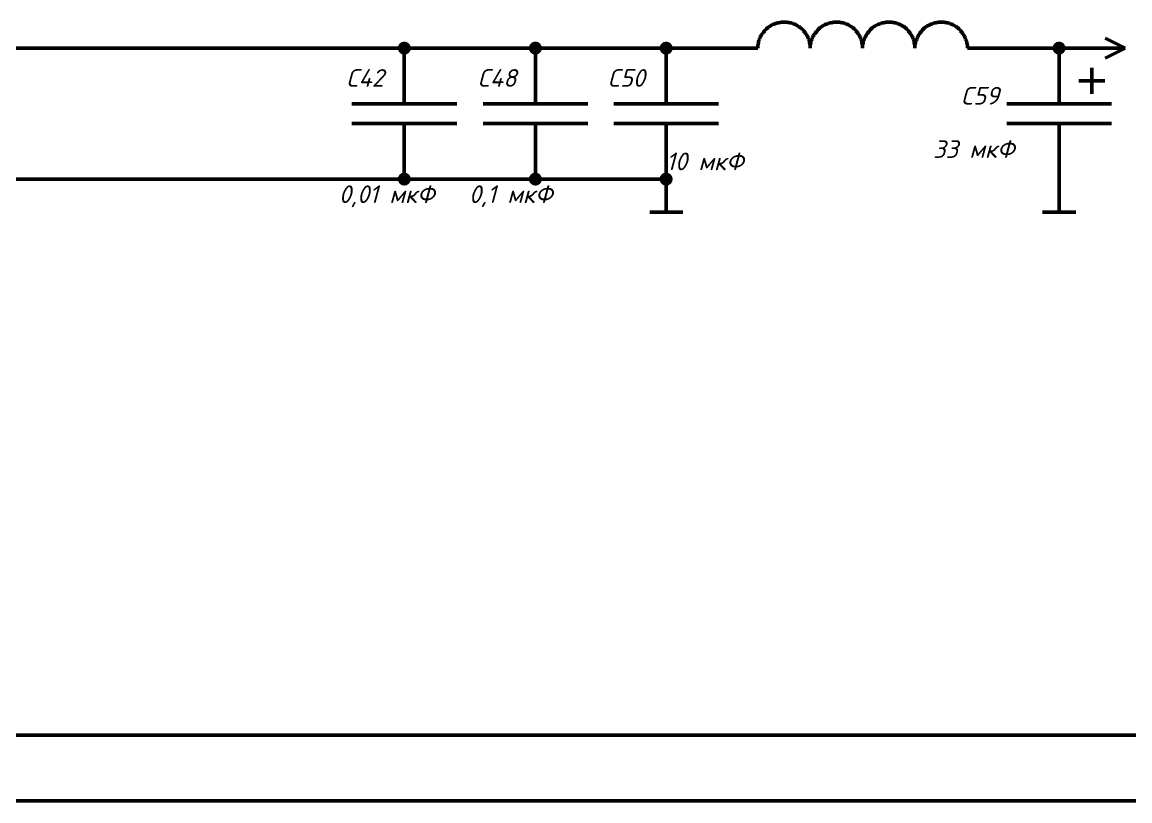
# Model space of a CAD drawing. Header units: inches. Extents: x -26 to 1942, y -380 to 599.
# Drawn here: x 657 to 741.6, y 335.2 to 394.7 of the extents above; entities that cross this region are included whole.
import ezdxf

# ---------------------------------------------------------------- set-up
doc = ezdxf.new("R2010")
doc.units = ezdxf.units.IN
doc.layers.add('OSN50', color=3, linetype='Continuous', lineweight=50)
doc.layers.add('TEXT', color=1, linetype='Continuous', lineweight=30)
doc.styles.add('ISOCPEUR0', font='isocpeur.ttf', dxfattribs={"height": 2.87999})

msp = doc.modelspace()

# ---------------------------------------------------------------- hatches: boundary and pattern name
at = {"layer": 'OSN50'}
h = msp.add_hatch(color=256, dxfattribs=at)
edge = h.paths.add_edge_path()
edge.add_arc((686.169, 392.73), 0.5, 0, 360)
h = msp.add_hatch(color=256, dxfattribs=at)
edge = h.paths.add_edge_path()
edge.add_arc((696.177, 392.73), 0.5, 0, 360)
h = msp.add_hatch(color=256, dxfattribs=at)
edge = h.paths.add_edge_path()
edge.add_arc((706.159, 392.73), 0.5, 0, 360)
h = msp.add_hatch(color=256, dxfattribs=at)
edge = h.paths.add_edge_path()
edge.add_arc((736.157, 392.73), 0.5, 0, 360)
h = msp.add_hatch(color=256, dxfattribs=at)
edge = h.paths.add_edge_path()
edge.add_arc((686.169, 382.722), 0.5, 0, 360)
h = msp.add_hatch(color=256, dxfattribs=at)
edge = h.paths.add_edge_path()
edge.add_arc((696.177, 382.722), 0.5, 0, 360)
h = msp.add_hatch(color=256, dxfattribs=at)
edge = h.paths.add_edge_path()
edge.add_arc((706.159, 382.722), 0.5, 0, 360)

# ---------------------------------------------------------------- linework, layer by layer
for p, q in [((713.737, 394.141), (713.685, 394.063)), ((713.815, 394.193), (713.737, 394.141)), ((713.894, 394.272), (713.815, 394.193)), ((713.972, 394.324), (713.894, 394.272)), ((714.05, 394.376), (713.972, 394.324)), ((714.129, 394.428), (714.05, 394.376)), ((714.207, 394.481), (714.129, 394.428)), ((714.286, 394.533), (714.207, 394.481)), ((714.39, 394.559), (714.286, 394.533)), ((714.468, 394.585), (714.39, 394.559)), ((714.573, 394.638), (714.468, 394.585)), ((714.677, 394.664), (714.573, 394.638)), ((714.756, 394.664), (714.677, 394.664)), ((714.86, 394.69), (714.756, 394.664)), ((714.965, 394.716), (714.86, 394.69)), ((715.069, 394.716), (714.965, 394.716)), ((715.174, 394.716), (715.069, 394.716)), ((715.279, 394.716), (715.174, 394.716)), ((715.383, 394.716), (715.279, 394.716)), ((715.488, 394.69), (715.383, 394.716)), ((715.566, 394.664), (715.488, 394.69)), ((715.67, 394.664), (715.566, 394.664)), ((715.775, 394.638), (715.67, 394.664)), ((715.853, 394.585), (715.775, 394.638)), ((715.958, 394.559), (715.853, 394.585)), ((716.036, 394.533), (715.958, 394.559)), ((716.115, 394.481), (716.036, 394.533)), ((716.193, 394.428), (716.115, 394.481)), ((716.298, 394.376), (716.193, 394.428)), ((716.35, 394.324), (716.298, 394.376)), ((716.428, 394.272), (716.35, 394.324)), ((716.507, 394.193), (716.428, 394.272)), ((716.585, 394.141), (716.507, 394.193)), ((716.637, 394.063), (716.585, 394.141)), ((717.761, 394.141), (717.683, 394.063)), ((717.813, 394.193), (717.761, 394.141)), ((717.892, 394.272), (717.813, 394.193)), ((717.97, 394.324), (717.892, 394.272)), ((718.048, 394.376), (717.97, 394.324)), ((718.127, 394.428), (718.048, 394.376)), ((718.231, 394.481), (718.127, 394.428)), ((718.31, 394.533), (718.231, 394.481)), ((718.388, 394.559), (718.31, 394.533)), ((718.493, 394.585), (718.388, 394.559)), ((718.571, 394.638), (718.493, 394.585)), ((718.676, 394.664), (718.571, 394.638)), ((718.78, 394.664), (718.676, 394.664)), ((718.858, 394.69), (718.78, 394.664)), ((718.963, 394.716), (718.858, 394.69)), ((719.068, 394.716), (718.963, 394.716)), ((719.172, 394.716), (719.068, 394.716)), ((719.277, 394.716), (719.172, 394.716)), ((719.381, 394.716), (719.277, 394.716)), ((719.486, 394.69), (719.381, 394.716)), ((719.564, 394.664), (719.486, 394.69)), ((719.669, 394.664), (719.564, 394.664)), ((719.773, 394.638), (719.669, 394.664)), ((719.851, 394.585), (719.773, 394.638)), ((719.956, 394.559), (719.851, 394.585)), ((720.034, 394.533), (719.956, 394.559)), ((720.113, 394.481), (720.034, 394.533)), ((720.191, 394.428), (720.113, 394.481)), ((720.296, 394.376), (720.191, 394.428)), ((720.348, 394.324), (720.296, 394.376)), ((720.426, 394.272), (720.348, 394.324)), ((720.505, 394.193), (720.426, 394.272)), ((720.583, 394.141), (720.505, 394.193)), ((720.635, 394.063), (720.583, 394.141)), ((721.759, 394.141), (721.681, 394.063)), ((721.811, 394.193), (721.759, 394.141)), ((721.89, 394.272), (721.811, 394.193)), ((721.968, 394.324), (721.89, 394.272)), ((722.046, 394.376), (721.968, 394.324)), ((722.125, 394.428), (722.046, 394.376)), ((722.229, 394.481), (722.125, 394.428)), ((722.308, 394.533), (722.229, 394.481)), ((722.386, 394.559), (722.308, 394.533)), ((722.491, 394.585), (722.386, 394.559)), ((722.569, 394.638), (722.491, 394.585)), ((722.674, 394.664), (722.569, 394.638)), ((722.778, 394.664), (722.674, 394.664)), ((722.857, 394.69), (722.778, 394.664)), ((722.961, 394.716), (722.857, 394.69)), ((723.066, 394.716), (722.961, 394.716)), ((723.17, 394.716), (723.066, 394.716)), ((723.275, 394.716), (723.17, 394.716)), ((723.379, 394.716), (723.275, 394.716)), ((723.484, 394.69), (723.379, 394.716)), ((723.562, 394.664), (723.484, 394.69)), ((723.667, 394.664), (723.562, 394.664)), ((723.771, 394.638), (723.667, 394.664)), ((723.849, 394.585), (723.771, 394.638)), ((723.954, 394.559), (723.849, 394.585)), ((724.032, 394.533), (723.954, 394.559)), ((724.111, 394.481), (724.032, 394.533)), ((724.189, 394.428), (724.111, 394.481)), ((724.294, 394.376), (724.189, 394.428)), ((724.346, 394.324), (724.294, 394.376)), ((724.424, 394.272), (724.346, 394.324)), ((724.503, 394.193), (724.424, 394.272)), ((724.581, 394.141), (724.503, 394.193)), ((724.633, 394.063), (724.581, 394.141)), ((725.757, 394.141), (725.679, 394.063)), ((725.809, 394.193), (725.757, 394.141)), ((725.888, 394.272), (725.809, 394.193)), ((725.966, 394.324), (725.888, 394.272)), ((726.044, 394.376), (725.966, 394.324)), ((726.123, 394.428), (726.044, 394.376)), ((726.227, 394.481), (726.123, 394.428)), ((726.306, 394.533), (726.227, 394.481)), ((726.384, 394.559), (726.306, 394.533)), ((726.489, 394.585), (726.384, 394.559)), ((726.567, 394.638), (726.489, 394.585)), ((726.672, 394.664), (726.567, 394.638)), ((726.776, 394.664), (726.672, 394.664)), ((726.855, 394.69), (726.776, 394.664)), ((726.959, 394.716), (726.855, 394.69)), ((727.064, 394.716), (726.959, 394.716)), ((727.168, 394.716), (727.064, 394.716)), ((727.273, 394.716), (727.168, 394.716)), ((727.377, 394.716), (727.273, 394.716)), ((727.482, 394.69), (727.377, 394.716)), ((727.56, 394.664), (727.482, 394.69)), ((727.665, 394.664), (727.56, 394.664)), ((727.769, 394.638), (727.665, 394.664)), ((727.848, 394.585), (727.769, 394.638)), ((727.952, 394.559), (727.848, 394.585)), ((728.03, 394.533), (727.952, 394.559)), ((728.109, 394.481), (728.03, 394.533)), ((728.187, 394.428), (728.109, 394.481)), ((728.292, 394.376), (728.187, 394.428)), ((728.344, 394.324), (728.292, 394.376)), ((728.422, 394.272), (728.344, 394.324)), ((728.501, 394.193), (728.422, 394.272)), ((728.579, 394.141), (728.501, 394.193)), ((728.631, 394.063), (728.579, 394.141)), ((713.24, 393.331), (713.214, 393.226)), ((713.293, 393.409), (713.24, 393.331)), ((713.319, 393.514), (713.293, 393.409)), ((713.371, 393.592), (713.319, 393.514)), ((713.397, 393.671), (713.371, 393.592)), ((713.449, 393.749), (713.397, 393.671)), ((713.502, 393.854), (713.449, 393.749)), ((713.554, 393.906), (713.502, 393.854)), ((713.606, 393.984), (713.554, 393.906)), ((713.685, 394.063), (713.606, 393.984)), ((716.716, 393.984), (716.637, 394.063)), ((716.768, 393.906), (716.716, 393.984)), ((716.82, 393.854), (716.768, 393.906)), ((716.873, 393.749), (716.82, 393.854)), ((716.925, 393.671), (716.873, 393.749)), ((716.977, 393.592), (716.925, 393.671)), ((717.003, 393.514), (716.977, 393.592)), ((717.029, 393.409), (717.003, 393.514)), ((717.082, 393.331), (717.029, 393.409)), ((717.108, 393.226), (717.082, 393.331)), ((717.264, 393.331), (717.212, 393.226)), ((717.291, 393.409), (717.264, 393.331)), ((717.317, 393.514), (717.291, 393.409)), ((717.369, 393.592), (717.317, 393.514)), ((717.395, 393.671), (717.369, 393.592)), ((717.447, 393.749), (717.395, 393.671)), ((717.5, 393.854), (717.447, 393.749)), ((717.552, 393.906), (717.5, 393.854)), ((717.63, 393.984), (717.552, 393.906)), ((717.683, 394.063), (717.63, 393.984)), ((720.714, 393.984), (720.635, 394.063)), ((720.766, 393.906), (720.714, 393.984)), ((720.818, 393.854), (720.766, 393.906)), ((720.871, 393.749), (720.818, 393.854)), ((720.923, 393.671), (720.871, 393.749)), ((720.975, 393.592), (720.923, 393.671)), ((721.001, 393.514), (720.975, 393.592)), ((721.027, 393.409), (721.001, 393.514)), ((721.08, 393.331), (721.027, 393.409)), ((721.106, 393.226), (721.08, 393.331)), ((721.263, 393.331), (721.21, 393.226)), ((721.289, 393.409), (721.263, 393.331)), ((721.315, 393.514), (721.289, 393.409)), ((721.367, 393.592), (721.315, 393.514)), ((721.393, 393.671), (721.367, 393.592)), ((721.445, 393.749), (721.393, 393.671)), ((721.498, 393.854), (721.445, 393.749)), ((721.55, 393.906), (721.498, 393.854)), ((721.628, 393.984), (721.55, 393.906)), ((721.681, 394.063), (721.628, 393.984)), ((724.712, 393.984), (724.633, 394.063)), ((724.764, 393.906), (724.712, 393.984)), ((724.816, 393.854), (724.764, 393.906)), ((724.869, 393.749), (724.816, 393.854)), ((724.921, 393.671), (724.869, 393.749)), ((724.973, 393.592), (724.921, 393.671)), ((724.999, 393.514), (724.973, 393.592)), ((725.025, 393.409), (724.999, 393.514)), ((725.078, 393.331), (725.025, 393.409)), ((725.104, 393.226), (725.078, 393.331)), ((725.261, 393.331), (725.208, 393.226)), ((725.287, 393.409), (725.261, 393.331)), ((725.313, 393.514), (725.287, 393.409)), ((725.365, 393.592), (725.313, 393.514)), ((725.391, 393.671), (725.365, 393.592)), ((725.443, 393.749), (725.391, 393.671)), ((725.496, 393.854), (725.443, 393.749)), ((725.548, 393.906), (725.496, 393.854)), ((725.626, 393.984), (725.548, 393.906)), ((725.679, 394.063), (725.626, 393.984)), ((728.71, 393.984), (728.631, 394.063)), ((728.762, 393.906), (728.71, 393.984)), ((728.814, 393.854), (728.762, 393.906)), ((728.867, 393.749), (728.814, 393.854)), ((728.919, 393.671), (728.867, 393.749)), ((728.971, 393.592), (728.919, 393.671)), ((728.997, 393.514), (728.971, 393.592)), ((729.023, 393.409), (728.997, 393.514)), ((729.076, 393.331), (729.023, 393.409)), ((729.102, 393.226), (729.076, 393.331)), ((741.2, 392.73), (739.685, 393.488)), ((686.169, 392.73), (643.68, 392.73)), ((686.169, 388.628), (686.169, 392.73)), ((696.177, 392.73), (686.169, 392.73)), ((696.177, 388.628), (696.177, 392.73)), ((706.159, 392.73), (696.177, 392.73)), ((706.159, 388.628), (706.159, 392.73)), ((708.667, 392.73), (706.159, 392.73)), ((713.162, 392.73), (708.667, 392.73)), ((713.188, 393.044), (713.162, 392.939)), ((713.162, 392.939), (713.162, 392.835)), ((713.162, 392.835), (713.162, 392.73)), ((713.162, 392.73), (713.162, 392.73)), ((713.162, 392.73), (713.162, 392.73)), ((713.162, 392.73), (713.162, 392.73)), ((713.162, 392.73), (713.162, 392.73)), ((713.162, 392.73), (713.162, 392.73)), ((713.162, 392.73), (713.162, 392.73)), ((713.162, 392.73), (713.162, 392.73)), ((713.162, 392.73), (713.162, 392.73)), ((713.162, 392.73), (713.162, 392.73)), ((713.162, 392.73), (713.162, 392.73)), ((713.162, 392.73), (713.162, 392.73)), ((713.162, 392.73), (713.162, 392.73)), ((713.162, 392.73), (713.162, 392.73)), ((713.162, 392.73), (713.162, 392.73)), ((713.162, 392.73), (713.162, 392.73)), ((713.162, 392.73), (713.162, 392.73)), ((713.162, 392.73), (713.162, 392.73)), ((713.162, 392.73), (713.162, 392.73)), ((713.162, 392.73), (713.162, 392.73)), ((713.162, 392.73), (713.162, 392.73)), ((713.162, 392.73), (713.162, 392.73)), ((713.162, 392.73), (713.162, 392.73)), ((713.162, 392.73), (713.162, 392.73)), ((713.162, 392.73), (713.162, 392.73)), ((713.162, 392.73), (713.162, 392.73)), ((713.162, 392.73), (713.162, 392.73)), ((713.162, 392.73), (713.162, 392.73)), ((713.162, 392.73), (713.162, 392.73)), ((713.162, 392.73), (713.162, 392.73)), ((713.162, 392.73), (713.162, 392.73)), ((713.162, 392.73), (713.162, 392.73)), ((713.162, 392.73), (713.162, 392.73)), ((713.214, 393.122), (713.188, 393.044)), ((713.214, 393.226), (713.214, 393.122)), ((717.108, 393.122), (717.108, 393.226)), ((717.134, 393.044), (717.108, 393.122)), ((717.16, 392.939), (717.134, 393.044)), ((717.186, 393.044), (717.16, 392.939)), ((717.16, 392.835), (717.16, 392.939)), ((717.16, 392.939), (717.16, 392.835)), ((717.16, 392.73), (717.16, 392.835)), ((717.16, 392.835), (717.16, 392.73)), ((717.16, 392.73), (717.16, 392.73)), ((717.16, 392.73), (717.16, 392.73)), ((717.16, 392.73), (717.16, 392.73)), ((717.16, 392.73), (717.16, 392.73)), ((717.16, 392.73), (717.16, 392.73)), ((717.16, 392.73), (717.16, 392.73)), ((717.16, 392.73), (717.16, 392.73)), ((717.16, 392.73), (717.16, 392.73)), ((717.16, 392.73), (717.16, 392.73)), ((717.16, 392.73), (717.16, 392.73)), ((717.16, 392.73), (717.16, 392.73)), ((717.16, 392.73), (717.16, 392.73)), ((717.16, 392.73), (717.16, 392.73)), ((717.16, 392.73), (717.16, 392.73)), ((717.16, 392.73), (717.16, 392.73)), ((717.16, 392.73), (717.16, 392.73)), ((717.16, 392.73), (717.16, 392.73)), ((717.16, 392.73), (717.16, 392.73)), ((717.16, 392.73), (717.16, 392.73)), ((717.16, 392.73), (717.16, 392.73)), ((717.16, 392.73), (717.16, 392.73)), ((717.16, 392.73), (717.16, 392.73)), ((717.16, 392.73), (717.16, 392.73)), ((717.16, 392.73), (717.16, 392.73)), ((717.16, 392.73), (717.16, 392.73)), ((717.16, 392.73), (717.16, 392.73)), ((717.16, 392.73), (717.16, 392.73)), ((717.16, 392.73), (717.16, 392.73)), ((717.16, 392.73), (717.16, 392.73)), ((717.16, 392.73), (717.16, 392.73)), ((717.16, 392.73), (717.16, 392.73)), ((717.16, 392.73), (717.16, 392.73)), ((717.212, 393.122), (717.186, 393.044)), ((717.212, 393.226), (717.212, 393.122)), ((721.106, 393.122), (721.106, 393.226)), ((721.132, 393.044), (721.106, 393.122)), ((721.158, 392.939), (721.132, 393.044)), ((721.184, 393.044), (721.158, 392.939)), ((721.158, 392.835), (721.158, 392.939)), ((721.158, 392.939), (721.158, 392.835)), ((721.158, 392.73), (721.158, 392.835)), ((721.158, 392.835), (721.158, 392.73)), ((721.158, 392.73), (721.158, 392.73)), ((721.158, 392.73), (721.158, 392.73)), ((721.158, 392.73), (721.158, 392.73)), ((721.158, 392.73), (721.158, 392.73)), ((721.158, 392.73), (721.158, 392.73)), ((721.158, 392.73), (721.158, 392.73)), ((721.158, 392.73), (721.158, 392.73)), ((721.158, 392.73), (721.158, 392.73)), ((721.158, 392.73), (721.158, 392.73)), ((721.158, 392.73), (721.158, 392.73)), ((721.158, 392.73), (721.158, 392.73)), ((721.158, 392.73), (721.158, 392.73)), ((721.158, 392.73), (721.158, 392.73)), ((721.158, 392.73), (721.158, 392.73)), ((721.158, 392.73), (721.158, 392.73)), ((721.158, 392.73), (721.158, 392.73)), ((721.158, 392.73), (721.158, 392.73)), ((721.158, 392.73), (721.158, 392.73)), ((721.158, 392.73), (721.158, 392.73)), ((721.158, 392.73), (721.158, 392.73)), ((721.158, 392.73), (721.158, 392.73)), ((721.158, 392.73), (721.158, 392.73)), ((721.158, 392.73), (721.158, 392.73)), ((721.158, 392.73), (721.158, 392.73)), ((721.158, 392.73), (721.158, 392.73)), ((721.158, 392.73), (721.158, 392.73)), ((721.158, 392.73), (721.158, 392.73)), ((721.158, 392.73), (721.158, 392.73)), ((721.158, 392.73), (721.158, 392.73)), ((721.158, 392.73), (721.158, 392.73)), ((721.158, 392.73), (721.158, 392.73)), ((721.158, 392.73), (721.158, 392.73)), ((721.21, 393.122), (721.184, 393.044)), ((721.21, 393.226), (721.21, 393.122)), ((725.104, 393.122), (725.104, 393.226)), ((725.13, 393.044), (725.104, 393.122)), ((725.156, 392.939), (725.13, 393.044)), ((725.182, 393.044), (725.156, 392.939)), ((725.156, 392.835), (725.156, 392.939)), ((725.156, 392.939), (725.156, 392.835)), ((725.156, 392.73), (725.156, 392.835)), ((725.156, 392.835), (725.156, 392.73)), ((725.156, 392.73), (725.156, 392.73)), ((725.156, 392.73), (725.156, 392.73)), ((725.156, 392.73), (725.156, 392.73)), ((725.156, 392.73), (725.156, 392.73)), ((725.156, 392.73), (725.156, 392.73)), ((725.156, 392.73), (725.156, 392.73)), ((725.156, 392.73), (725.156, 392.73)), ((725.156, 392.73), (725.156, 392.73)), ((725.156, 392.73), (725.156, 392.73)), ((725.156, 392.73), (725.156, 392.73)), ((725.156, 392.73), (725.156, 392.73)), ((725.156, 392.73), (725.156, 392.73)), ((725.156, 392.73), (725.156, 392.73)), ((725.156, 392.73), (725.156, 392.73)), ((725.156, 392.73), (725.156, 392.73)), ((725.156, 392.73), (725.156, 392.73)), ((725.156, 392.73), (725.156, 392.73)), ((725.156, 392.73), (725.156, 392.73)), ((725.156, 392.73), (725.156, 392.73)), ((725.156, 392.73), (725.156, 392.73)), ((725.156, 392.73), (725.156, 392.73)), ((725.156, 392.73), (725.156, 392.73)), ((725.156, 392.73), (725.156, 392.73)), ((725.156, 392.73), (725.156, 392.73)), ((725.156, 392.73), (725.156, 392.73)), ((725.156, 392.73), (725.156, 392.73)), ((725.156, 392.73), (725.156, 392.73)), ((725.156, 392.73), (725.156, 392.73)), ((725.156, 392.73), (725.156, 392.73)), ((725.156, 392.73), (725.156, 392.73)), ((725.156, 392.73), (725.156, 392.73)), ((725.156, 392.73), (725.156, 392.73)), ((725.208, 393.122), (725.182, 393.044)), ((725.208, 393.226), (725.208, 393.122)), ((729.102, 393.122), (729.102, 393.226)), ((729.128, 393.044), (729.102, 393.122)), ((729.154, 392.939), (729.128, 393.044)), ((729.154, 392.835), (729.154, 392.939)), ((729.154, 392.73), (729.154, 392.835)), ((729.154, 392.73), (733.675, 392.73)), ((736.157, 392.73), (733.675, 392.73)), ((736.157, 388.628), (736.157, 392.73)), ((738.666, 392.73), (736.157, 392.73)), ((738.666, 392.73), (741.2, 392.73)), ((741.2, 392.73), (739.685, 391.972)), ((738.666, 389.229), (738.666, 391.214)), ((737.673, 390.221), (739.659, 390.221)), ((690.167, 388.471), (682.171, 388.471)), ((700.175, 388.471), (692.179, 388.471)), ((710.157, 388.471), (702.161, 388.471)), ((740.155, 388.471), (732.159, 388.471)), ((682.171, 386.981), (690.167, 386.981)), ((686.169, 386.824), (686.169, 382.722)), ((692.179, 386.981), (700.175, 386.981)), ((696.177, 386.824), (696.177, 382.722)), ((702.161, 386.981), (710.157, 386.981)), ((706.159, 386.824), (706.159, 382.722)), ((732.159, 386.981), (740.155, 386.981)), ((736.157, 386.824), (736.157, 382.722)), ((643.68, 382.722), (686.169, 382.722)), ((686.169, 382.722), (696.177, 382.722)), ((696.177, 382.722), (706.159, 382.722)), ((706.159, 382.722), (706.159, 380.187)), ((736.157, 382.722), (736.157, 380.187)), ((704.905, 380.187), (707.439, 380.187)), ((734.903, 380.187), (737.438, 380.187)), ((751.156, 340.234), (588.674, 340.234)), ((583.657, 335.217), (756.174, 335.217))]:
    msp.add_line(p, q, dxfattribs=at)

# ---------------------------------------------------------------- texts
at = {"layer": 'TEXT', "style": 'ISOCPEUR0', "oblique": 15}
for s, p in [('C42', (681.7, 389.777)), ('C48', (691.734, 389.777)), ('C50', (701.664, 389.777)), ('C59', (728.631, 388.418)), ('33 мкФ', (726.541, 384.342)), ('10 мкФ', (706.159, 383.401)), ('0,01 мкФ', (681.178, 380.893)), ('0,1 мкФ', (691.107, 380.893))]:
    msp.add_text(s, height=1.35, dxfattribs=at).set_placement(p)

doc.saveas('drawing.dxf')
